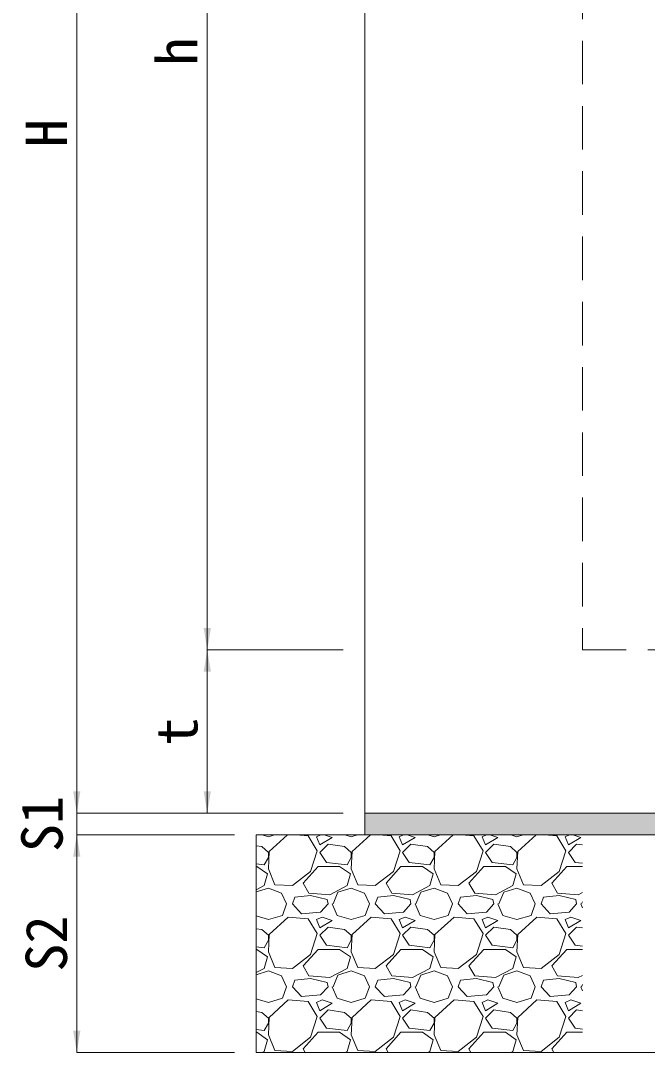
# Model space of a CAD drawing. Units: millimetres at full size; details may follow other scales. Extents: x 77366 to 106166, y -28085 to 6898.
# Drawn here: x 86299 to 86875, y -11137 to -10188 of the extents above; entities that cross this region are included whole.
import ezdxf
from ezdxf.enums import TextEntityAlignment as Align

# ---------------------------------------------------------------- set-up
doc = ezdxf.new("R2010")
doc.units = ezdxf.units.MM
doc.header["$LTSCALE"] = 50
doc.linetypes.add('USER2', pattern=[1.2, 0.8, -0.4])
doc.layers.add('モルタル', color=7, linetype='Continuous')
for name, color, linetype, lineweight in [('受枠', 3, 'USER2', 9), ('基礎', 7, 'Continuous', 5), ('寸法線', 7, 'Continuous', 13), ('本体', 2, 'Continuous', 20)]:
    doc.layers.add(name, color=color, linetype=linetype, lineweight=lineweight)
doc.styles.add('ＭＳ ゴシック', font='')
doc.styles.get('ＭＳ ゴシック').set_extended_font_data('MS Gothic')

# ---------------------------------------------------------------- blocks, each defined once
blk = doc.blocks.new('filled_arrow')
at = {"color": 0, "linetype": 'Continuous', "lineweight": -2}
blk.add_solid([(7.5, 1.25), (0, 0), (7.5, -1.25)], dxfattribs=at)

msp = doc.modelspace()

# ---------------------------------------------------------------- hatches: boundary and pattern name
at = {"layer": 'モルタル'}
msp.add_hatch(color=256, dxfattribs=at).paths.add_polyline_path([(87715.8, -10936.94), (87715.8, -10916.94), (86615.8, -10916.94), (86615.8, -10936.94)])

# ---------------------------------------------------------------- linework, layer by layer
at = {"layer": '受枠', "linetype": 'Continuous', "lineweight": 20}
msp.add_line((86515.8, -10936.94), (86515.8, -11136.94), dxfattribs=at)
at = {"layer": '基礎', "color": 3, "lineweight": 20}
for p, q in [((86515.8, -10936.94), (87815.8, -10936.94)), ((86515.8, -11136.94), (87815.8, -11136.94))]:
    msp.add_line(p, q, dxfattribs=at)
at = {"layer": '基礎'}
for p, q in [((86521.17, -10936.94), (86526.95, -10938.64)), ((86526.95, -10938.64), (86532.73, -10936.94)), ((86544.6, -10936.94), (86527.71, -10952.35)), ((86563.53, -10937.88), (86552.27, -10936.94)), ((86571.91, -10951.59), (86563.53, -10937.88)), ((86575.11, -10936.94), (86571.15, -10938.64)), ((86571.15, -10938.64), (86574.19, -10946.26)), ((86574.19, -10946.26), (86585.62, -10939.4)), ((86581.81, -10945.5), (86574.19, -10953.12)), ((86585.62, -10939.4), (86578.24, -10936.94)), ((86597.05, -10947.78), (86581.81, -10945.5)), ((86597.37, -10936.94), (86603.15, -10938.64)), ((86603.15, -10938.64), (86608.93, -10936.94)), ((86620.8, -10936.94), (86603.91, -10952.35)), ((86639.73, -10937.88), (86628.47, -10936.94)), ((86648.11, -10951.59), (86639.73, -10937.88)), ((86651.31, -10936.94), (86647.35, -10938.64)), ((86647.35, -10938.64), (86650.39, -10946.26)), ((86650.39, -10946.26), (86661.82, -10939.4)), ((86658.01, -10945.5), (86650.39, -10953.12)), ((86661.82, -10939.4), (86654.44, -10936.94)), ((86673.25, -10947.78), (86658.01, -10945.5)), ((86673.57, -10936.94), (86679.35, -10938.64)), ((86679.35, -10938.64), (86685.13, -10936.94)), ((86697, -10936.94), (86680.11, -10952.35)), ((86715.93, -10937.88), (86704.67, -10936.94)), ((86724.31, -10951.59), (86715.93, -10937.88)), ((86727.51, -10936.94), (86723.55, -10938.64)), ((86723.55, -10938.64), (86726.59, -10946.26)), ((86726.59, -10946.26), (86738.02, -10939.4)), ((86734.21, -10945.5), (86726.59, -10953.12)), ((86738.02, -10939.4), (86730.64, -10936.94)), ((86749.45, -10947.78), (86734.21, -10945.5)), ((86749.77, -10936.94), (86755.55, -10938.64)), ((86755.55, -10938.64), (86761.33, -10936.94)), ((86773.2, -10936.94), (86756.31, -10952.35)), ((86792.13, -10937.88), (86780.87, -10936.94)), ((86800.51, -10951.59), (86792.13, -10937.88)), ((86803.71, -10936.94), (86799.75, -10938.64)), ((86799.75, -10938.64), (86802.79, -10946.26)), ((86802.79, -10946.26), (86814.22, -10939.4)), ((86810.41, -10945.5), (86802.79, -10953.12)), ((86814.22, -10939.4), (86806.84, -10936.94)), ((86815.8, -10946.3), (86810.41, -10945.5)), ((86520.85, -10947.78), (86515.8, -10947.02)), ((86526.95, -10953.12), (86520.85, -10947.78)), ((86527.71, -10952.35), (86526.95, -10968.36)), ((86526.95, -10957.69), (86526.95, -10953.12)), ((86565.81, -10970.64), (86571.91, -10951.59)), ((86574.19, -10953.12), (86580.29, -10962.26)), ((86603.15, -10953.12), (86597.05, -10947.78)), ((86603.91, -10952.35), (86603.15, -10968.36)), ((86603.15, -10957.69), (86603.15, -10953.12)), ((86642.01, -10970.64), (86648.11, -10951.59)), ((86650.39, -10953.12), (86656.49, -10962.26)), ((86679.35, -10953.12), (86673.25, -10947.78)), ((86680.11, -10952.35), (86679.35, -10968.36)), ((86679.35, -10957.69), (86679.35, -10953.12)), ((86718.21, -10970.64), (86724.31, -10951.59)), ((86726.59, -10953.12), (86732.69, -10962.26)), ((86755.55, -10953.12), (86749.45, -10947.78)), ((86756.31, -10952.35), (86755.55, -10968.36)), ((86755.55, -10957.69), (86755.55, -10953.12)), ((86794.41, -10970.64), (86800.51, -10951.59)), ((86802.79, -10953.12), (86808.89, -10962.26)), ((86515.8, -10963.66), (86523.14, -10964.55)), ((86523.14, -10964.55), (86526.95, -10957.69)), ((86580.29, -10962.26), (86599.34, -10964.55)), ((86599.34, -10964.55), (86603.15, -10957.69)), ((86656.49, -10962.26), (86675.54, -10964.55)), ((86675.54, -10964.55), (86679.35, -10957.69)), ((86732.69, -10962.26), (86751.74, -10964.55)), ((86751.74, -10964.55), (86755.55, -10957.69)), ((86808.89, -10962.26), (86815.8, -10963.09)), ((86515.8, -10966.07), (86516.28, -10966.07)), ((86516.28, -10966.07), (86526.19, -10972.93)), ((86526.19, -10972.93), (86523.14, -10983.6)), ((86526.95, -10968.36), (86533.05, -10982.83)), ((86549.05, -10983.6), (86565.81, -10970.64)), ((86558.95, -10981.31), (86572.67, -10966.07)), ((86572.67, -10966.07), (86592.48, -10966.07)), ((86592.48, -10966.07), (86602.39, -10972.93)), ((86602.39, -10972.93), (86599.34, -10983.6)), ((86603.15, -10968.36), (86609.25, -10982.83)), ((86625.25, -10983.6), (86642.01, -10970.64)), ((86635.15, -10981.31), (86648.87, -10966.07)), ((86648.87, -10966.07), (86668.68, -10966.07)), ((86668.68, -10966.07), (86678.59, -10972.93)), ((86678.59, -10972.93), (86675.54, -10983.6)), ((86679.35, -10968.36), (86685.45, -10982.83)), ((86701.45, -10983.6), (86718.21, -10970.64)), ((86711.35, -10981.31), (86725.07, -10966.07)), ((86725.07, -10966.07), (86744.88, -10966.07)), ((86744.88, -10966.07), (86754.79, -10972.93)), ((86754.79, -10972.93), (86751.74, -10983.6)), ((86755.55, -10968.36), (86761.65, -10982.83)), ((86777.65, -10983.6), (86794.41, -10970.64)), ((86787.55, -10981.31), (86801.27, -10966.07)), ((86801.27, -10966.07), (86815.8, -10966.07)), ((86523.14, -10983.6), (86515.8, -10987.44)), ((86533.05, -10982.83), (86549.05, -10983.6)), ((86564.29, -10990.45), (86558.95, -10981.31)), ((86599.34, -10983.6), (86583.34, -10991.98)), ((86609.25, -10982.83), (86625.25, -10983.6)), ((86640.49, -10990.45), (86635.15, -10981.31)), ((86675.54, -10983.6), (86659.54, -10991.98)), ((86685.45, -10982.83), (86701.45, -10983.6)), ((86716.69, -10990.45), (86711.35, -10981.31)), ((86751.74, -10983.6), (86735.74, -10991.98)), ((86761.65, -10982.83), (86777.65, -10983.6)), ((86792.89, -10990.45), (86787.55, -10981.31)), ((86515.8, -10989.37), (86526.95, -10985.88)), ((86526.95, -10985.88), (86539.14, -10990.45)), ((86539.14, -10990.45), (86543.71, -11000.36)), ((86565.81, -10992.74), (86551.33, -10994.26)), ((86583.34, -10991.98), (86564.29, -10990.45)), ((86581.05, -10996.55), (86565.81, -10992.74)), ((86586.39, -11000.36), (86590.96, -10989.69)), ((86590.96, -10989.69), (86603.15, -10985.88)), ((86603.15, -10985.88), (86615.34, -10990.45)), ((86615.34, -10990.45), (86619.91, -11000.36)), ((86642.01, -10992.74), (86627.53, -10994.26)), ((86659.54, -10991.98), (86640.49, -10990.45)), ((86657.25, -10996.55), (86642.01, -10992.74)), ((86662.59, -11000.36), (86667.16, -10989.69)), ((86667.16, -10989.69), (86679.35, -10985.88)), ((86679.35, -10985.88), (86691.54, -10990.45)), ((86691.54, -10990.45), (86696.11, -11000.36)), ((86718.21, -10992.74), (86703.73, -10994.26)), ((86735.74, -10991.98), (86716.69, -10990.45)), ((86733.45, -10996.55), (86718.21, -10992.74)), ((86738.79, -11000.36), (86743.36, -10989.69)), ((86743.36, -10989.69), (86755.55, -10985.88)), ((86755.55, -10985.88), (86767.74, -10990.45)), ((86767.74, -10990.45), (86772.31, -11000.36)), ((86794.41, -10992.74), (86779.93, -10994.26)), ((86811.94, -10991.98), (86792.89, -10990.45)), ((86809.65, -10996.55), (86794.41, -10992.74)), ((86815.8, -10989.96), (86811.94, -10991.98)), ((86539.9, -11011.03), (86543.71, -11000.36)), ((86549.05, -11000.36), (86551.33, -10994.26)), ((86557.43, -11009.5), (86549.05, -11000.36)), ((86581.81, -11000.36), (86574.96, -11007.98)), ((86581.81, -11000.36), (86581.05, -10996.55)), ((86585.62, -11000.36), (86590.2, -11011.03)), ((86616.1, -11011.03), (86619.91, -11000.36)), ((86625.25, -11000.36), (86627.53, -10994.26)), ((86633.63, -11009.5), (86625.25, -11000.36)), ((86658.01, -11000.36), (86651.16, -11007.98)), ((86658.01, -11000.36), (86657.25, -10996.55)), ((86661.82, -11000.36), (86666.4, -11011.03)), ((86692.3, -11011.03), (86696.11, -11000.36)), ((86701.45, -11000.36), (86703.73, -10994.26)), ((86709.83, -11009.5), (86701.45, -11000.36)), ((86734.21, -11000.36), (86727.36, -11007.98)), ((86734.21, -11000.36), (86733.45, -10996.55)), ((86738.02, -11000.36), (86742.6, -11011.03)), ((86768.5, -11011.03), (86772.31, -11000.36)), ((86777.65, -11000.36), (86779.93, -10994.26)), ((86786.03, -11009.5), (86777.65, -11000.36)), ((86810.41, -11000.36), (86803.56, -11007.98)), ((86810.41, -11000.36), (86809.65, -10996.55)), ((86814.22, -11000.36), (86815.8, -11004.03)), ((86814.99, -11000.36), (86815.8, -10998.47)), ((86515.8, -11011.56), (86526.95, -11014.84)), ((86526.95, -11014.84), (86539.9, -11011.03)), ((86574.96, -11007.98), (86557.43, -11009.5)), ((86590.2, -11011.03), (86603.15, -11014.84)), ((86603.15, -11014.84), (86616.1, -11011.03)), ((86651.16, -11007.98), (86633.63, -11009.5)), ((86666.4, -11011.03), (86679.35, -11014.84)), ((86679.35, -11014.84), (86692.3, -11011.03)), ((86727.36, -11007.98), (86709.83, -11009.5)), ((86742.6, -11011.03), (86755.55, -11014.84)), ((86755.55, -11014.84), (86768.5, -11011.03)), ((86803.56, -11007.98), (86786.03, -11009.5)), ((86545.24, -11012.55), (86527.71, -11028.55)), ((86563.53, -11014.08), (86545.24, -11012.55)), ((86571.91, -11027.79), (86563.53, -11014.08)), ((86576.48, -11012.55), (86571.15, -11014.84)), ((86571.15, -11014.84), (86574.19, -11022.46)), ((86574.19, -11022.46), (86585.62, -11015.6)), ((86585.62, -11015.6), (86576.48, -11012.55)), ((86621.44, -11012.55), (86603.91, -11028.55)), ((86639.73, -11014.08), (86621.44, -11012.55)), ((86648.11, -11027.79), (86639.73, -11014.08)), ((86652.68, -11012.55), (86647.35, -11014.84)), ((86647.35, -11014.84), (86650.39, -11022.46)), ((86650.39, -11022.46), (86661.82, -11015.6)), ((86661.82, -11015.6), (86652.68, -11012.55)), ((86697.64, -11012.55), (86680.11, -11028.55)), ((86715.93, -11014.08), (86697.64, -11012.55)), ((86724.31, -11027.79), (86715.93, -11014.08)), ((86728.88, -11012.55), (86723.55, -11014.84)), ((86723.55, -11014.84), (86726.59, -11022.46)), ((86726.59, -11022.46), (86738.02, -11015.6)), ((86738.02, -11015.6), (86728.88, -11012.55)), ((86773.84, -11012.55), (86756.31, -11028.55)), ((86792.13, -11014.08), (86773.84, -11012.55)), ((86800.51, -11027.79), (86792.13, -11014.08)), ((86805.08, -11012.55), (86799.75, -11014.84)), ((86799.75, -11014.84), (86802.79, -11022.46)), ((86802.79, -11022.46), (86814.22, -11015.6)), ((86814.22, -11015.6), (86805.08, -11012.55)), ((86520.85, -11023.98), (86515.8, -11023.22)), ((86526.95, -11029.32), (86520.85, -11023.98)), ((86527.71, -11028.55), (86526.95, -11044.56)), ((86526.95, -11033.89), (86526.95, -11029.32)), ((86565.81, -11046.84), (86571.91, -11027.79)), ((86581.81, -11021.7), (86574.19, -11029.32)), ((86574.19, -11029.32), (86580.29, -11038.46)), ((86597.05, -11023.98), (86581.81, -11021.7)), ((86603.15, -11029.32), (86597.05, -11023.98)), ((86603.91, -11028.55), (86603.15, -11044.56)), ((86603.15, -11033.89), (86603.15, -11029.32)), ((86642.01, -11046.84), (86648.11, -11027.79)), ((86658.01, -11021.7), (86650.39, -11029.32)), ((86650.39, -11029.32), (86656.49, -11038.46)), ((86673.25, -11023.98), (86658.01, -11021.7)), ((86679.35, -11029.32), (86673.25, -11023.98)), ((86680.11, -11028.55), (86679.35, -11044.56)), ((86679.35, -11033.89), (86679.35, -11029.32)), ((86718.21, -11046.84), (86724.31, -11027.79)), ((86734.21, -11021.7), (86726.59, -11029.32)), ((86726.59, -11029.32), (86732.69, -11038.46)), ((86749.45, -11023.98), (86734.21, -11021.7)), ((86755.55, -11029.32), (86749.45, -11023.98)), ((86756.31, -11028.55), (86755.55, -11044.56)), ((86755.55, -11033.89), (86755.55, -11029.32)), ((86794.41, -11046.84), (86800.51, -11027.79)), ((86810.41, -11021.7), (86802.79, -11029.32)), ((86802.79, -11029.32), (86808.89, -11038.46)), ((86815.8, -11022.5), (86810.41, -11021.7)), ((86515.8, -11039.86), (86523.14, -11040.75)), ((86523.14, -11040.75), (86526.95, -11033.89)), ((86580.29, -11038.46), (86599.34, -11040.75)), ((86599.34, -11040.75), (86603.15, -11033.89)), ((86656.49, -11038.46), (86675.54, -11040.75)), ((86675.54, -11040.75), (86679.35, -11033.89)), ((86732.69, -11038.46), (86751.74, -11040.75)), ((86751.74, -11040.75), (86755.55, -11033.89)), ((86808.89, -11038.46), (86815.8, -11039.29)), ((86515.8, -11042.27), (86516.28, -11042.27)), ((86516.28, -11042.27), (86526.19, -11049.13)), ((86526.19, -11049.13), (86523.14, -11059.8)), ((86526.95, -11044.56), (86533.05, -11059.03)), ((86549.05, -11059.8), (86565.81, -11046.84)), ((86558.95, -11057.51), (86572.67, -11042.27)), ((86572.67, -11042.27), (86592.48, -11042.27)), ((86592.48, -11042.27), (86602.39, -11049.13)), ((86602.39, -11049.13), (86599.34, -11059.8)), ((86603.15, -11044.56), (86609.25, -11059.03)), ((86625.25, -11059.8), (86642.01, -11046.84)), ((86635.15, -11057.51), (86648.87, -11042.27)), ((86648.87, -11042.27), (86668.68, -11042.27)), ((86668.68, -11042.27), (86678.59, -11049.13)), ((86678.59, -11049.13), (86675.54, -11059.8)), ((86679.35, -11044.56), (86685.45, -11059.03)), ((86701.45, -11059.8), (86718.21, -11046.84)), ((86711.35, -11057.51), (86725.07, -11042.27)), ((86725.07, -11042.27), (86744.88, -11042.27)), ((86744.88, -11042.27), (86754.79, -11049.13)), ((86754.79, -11049.13), (86751.74, -11059.8)), ((86755.55, -11044.56), (86761.65, -11059.03)), ((86777.65, -11059.8), (86794.41, -11046.84)), ((86787.55, -11057.51), (86801.27, -11042.27)), ((86801.27, -11042.27), (86815.8, -11042.27)), ((86533.05, -11059.03), (86549.05, -11059.8)), ((86564.29, -11066.65), (86558.95, -11057.51)), ((86609.25, -11059.03), (86625.25, -11059.8)), ((86640.49, -11066.65), (86635.15, -11057.51)), ((86685.45, -11059.03), (86701.45, -11059.8)), ((86716.69, -11066.65), (86711.35, -11057.51)), ((86761.65, -11059.03), (86777.65, -11059.8)), ((86792.89, -11066.65), (86787.55, -11057.51)), ((86523.14, -11059.8), (86515.8, -11063.64)), ((86515.8, -11065.57), (86526.95, -11062.08)), ((86526.95, -11062.08), (86539.14, -11066.65)), ((86539.14, -11066.65), (86543.71, -11076.56)), ((86565.81, -11068.94), (86551.33, -11070.46)), ((86583.34, -11068.18), (86564.29, -11066.65)), ((86581.05, -11072.75), (86565.81, -11068.94)), ((86599.34, -11059.8), (86583.34, -11068.18)), ((86586.39, -11076.56), (86590.96, -11065.89)), ((86590.96, -11065.89), (86603.15, -11062.08)), ((86603.15, -11062.08), (86615.34, -11066.65)), ((86615.34, -11066.65), (86619.91, -11076.56)), ((86642.01, -11068.94), (86627.53, -11070.46)), ((86659.54, -11068.18), (86640.49, -11066.65)), ((86657.25, -11072.75), (86642.01, -11068.94)), ((86675.54, -11059.8), (86659.54, -11068.18)), ((86662.59, -11076.56), (86667.16, -11065.89)), ((86667.16, -11065.89), (86679.35, -11062.08)), ((86679.35, -11062.08), (86691.54, -11066.65)), ((86691.54, -11066.65), (86696.11, -11076.56)), ((86718.21, -11068.94), (86703.73, -11070.46)), ((86735.74, -11068.18), (86716.69, -11066.65)), ((86733.45, -11072.75), (86718.21, -11068.94)), ((86751.74, -11059.8), (86735.74, -11068.18)), ((86738.79, -11076.56), (86743.36, -11065.89)), ((86743.36, -11065.89), (86755.55, -11062.08)), ((86755.55, -11062.08), (86767.74, -11066.65)), ((86767.74, -11066.65), (86772.31, -11076.56)), ((86794.41, -11068.94), (86779.93, -11070.46)), ((86811.94, -11068.18), (86792.89, -11066.65)), ((86809.65, -11072.75), (86794.41, -11068.94)), ((86815.8, -11066.16), (86811.94, -11068.18)), ((86539.9, -11087.23), (86543.71, -11076.56)), ((86549.05, -11076.56), (86551.33, -11070.46)), ((86557.43, -11085.7), (86549.05, -11076.56)), ((86581.81, -11076.56), (86574.96, -11084.18)), ((86581.81, -11076.56), (86581.05, -11072.75)), ((86585.62, -11076.56), (86590.2, -11087.23)), ((86616.1, -11087.23), (86619.91, -11076.56)), ((86625.25, -11076.56), (86627.53, -11070.46)), ((86633.63, -11085.7), (86625.25, -11076.56)), ((86658.01, -11076.56), (86651.16, -11084.18)), ((86658.01, -11076.56), (86657.25, -11072.75)), ((86661.82, -11076.56), (86666.4, -11087.23)), ((86692.3, -11087.23), (86696.11, -11076.56)), ((86701.45, -11076.56), (86703.73, -11070.46)), ((86709.83, -11085.7), (86701.45, -11076.56)), ((86734.21, -11076.56), (86727.36, -11084.18)), ((86734.21, -11076.56), (86733.45, -11072.75)), ((86738.02, -11076.56), (86742.6, -11087.23)), ((86768.5, -11087.23), (86772.31, -11076.56)), ((86777.65, -11076.56), (86779.93, -11070.46)), ((86786.03, -11085.7), (86777.65, -11076.56)), ((86810.41, -11076.56), (86803.56, -11084.18)), ((86810.41, -11076.56), (86809.65, -11072.75)), ((86814.22, -11076.56), (86815.8, -11080.23)), ((86814.99, -11076.56), (86815.8, -11074.67)), ((86515.8, -11087.76), (86526.95, -11091.04)), ((86526.95, -11091.04), (86539.9, -11087.23)), ((86574.96, -11084.18), (86557.43, -11085.7)), ((86590.2, -11087.23), (86603.15, -11091.04)), ((86603.15, -11091.04), (86616.1, -11087.23)), ((86651.16, -11084.18), (86633.63, -11085.7)), ((86666.4, -11087.23), (86679.35, -11091.04)), ((86679.35, -11091.04), (86692.3, -11087.23)), ((86727.36, -11084.18), (86709.83, -11085.7)), ((86742.6, -11087.23), (86755.55, -11091.04)), ((86755.55, -11091.04), (86768.5, -11087.23)), ((86803.56, -11084.18), (86786.03, -11085.7)), ((86545.24, -11088.75), (86527.71, -11104.75)), ((86563.53, -11090.28), (86545.24, -11088.75)), ((86571.91, -11103.99), (86563.53, -11090.28)), ((86576.48, -11088.75), (86571.15, -11091.04)), ((86571.15, -11091.04), (86574.19, -11098.66)), ((86574.19, -11098.66), (86585.62, -11091.8)), ((86585.62, -11091.8), (86576.48, -11088.75)), ((86621.44, -11088.75), (86603.91, -11104.75)), ((86639.73, -11090.28), (86621.44, -11088.75)), ((86648.11, -11103.99), (86639.73, -11090.28)), ((86652.68, -11088.75), (86647.35, -11091.04)), ((86647.35, -11091.04), (86650.39, -11098.66)), ((86650.39, -11098.66), (86661.82, -11091.8)), ((86661.82, -11091.8), (86652.68, -11088.75)), ((86697.64, -11088.75), (86680.11, -11104.75)), ((86715.93, -11090.28), (86697.64, -11088.75)), ((86724.31, -11103.99), (86715.93, -11090.28)), ((86728.88, -11088.75), (86723.55, -11091.04)), ((86723.55, -11091.04), (86726.59, -11098.66)), ((86726.59, -11098.66), (86738.02, -11091.8)), ((86738.02, -11091.8), (86728.88, -11088.75)), ((86773.84, -11088.75), (86756.31, -11104.75)), ((86792.13, -11090.28), (86773.84, -11088.75)), ((86800.51, -11103.99), (86792.13, -11090.28)), ((86805.08, -11088.75), (86799.75, -11091.04)), ((86799.75, -11091.04), (86802.79, -11098.66)), ((86802.79, -11098.66), (86814.22, -11091.8)), ((86814.22, -11091.8), (86805.08, -11088.75)), ((86520.85, -11100.18), (86515.8, -11099.42)), ((86526.95, -11105.52), (86520.85, -11100.18)), ((86527.71, -11104.75), (86526.95, -11120.76)), ((86526.95, -11110.09), (86526.95, -11105.52)), ((86565.81, -11123.04), (86571.91, -11103.99)), ((86581.81, -11097.9), (86574.19, -11105.52)), ((86574.19, -11105.52), (86580.29, -11114.66)), ((86597.05, -11100.18), (86581.81, -11097.9)), ((86603.15, -11105.52), (86597.05, -11100.18)), ((86603.91, -11104.75), (86603.15, -11120.76)), ((86603.15, -11110.09), (86603.15, -11105.52)), ((86642.01, -11123.04), (86648.11, -11103.99)), ((86658.01, -11097.9), (86650.39, -11105.52)), ((86650.39, -11105.52), (86656.49, -11114.66)), ((86673.25, -11100.18), (86658.01, -11097.9)), ((86679.35, -11105.52), (86673.25, -11100.18)), ((86680.11, -11104.75), (86679.35, -11120.76)), ((86679.35, -11110.09), (86679.35, -11105.52)), ((86718.21, -11123.04), (86724.31, -11103.99)), ((86734.21, -11097.9), (86726.59, -11105.52)), ((86726.59, -11105.52), (86732.69, -11114.66)), ((86749.45, -11100.18), (86734.21, -11097.9)), ((86755.55, -11105.52), (86749.45, -11100.18)), ((86756.31, -11104.75), (86755.55, -11120.76)), ((86755.55, -11110.09), (86755.55, -11105.52)), ((86794.41, -11123.04), (86800.51, -11103.99)), ((86810.41, -11097.9), (86802.79, -11105.52)), ((86802.79, -11105.52), (86808.89, -11114.66)), ((86815.8, -11098.7), (86810.41, -11097.9)), ((86515.8, -11116.06), (86523.14, -11116.95)), ((86523.14, -11116.95), (86526.95, -11110.09)), ((86580.29, -11114.66), (86599.34, -11116.95)), ((86599.34, -11116.95), (86603.15, -11110.09)), ((86656.49, -11114.66), (86675.54, -11116.95)), ((86675.54, -11116.95), (86679.35, -11110.09)), ((86732.69, -11114.66), (86751.74, -11116.95)), ((86751.74, -11116.95), (86755.55, -11110.09)), ((86808.89, -11114.66), (86815.8, -11115.49)), ((86515.8, -11118.47), (86516.28, -11118.47)), ((86516.28, -11118.47), (86526.19, -11125.33)), ((86526.19, -11125.33), (86523.14, -11136)), ((86526.95, -11120.76), (86533.05, -11135.23)), ((86549.05, -11136), (86565.81, -11123.04)), ((86558.95, -11133.71), (86572.67, -11118.47)), ((86572.67, -11118.47), (86592.48, -11118.47)), ((86592.48, -11118.47), (86602.39, -11125.33)), ((86602.39, -11125.33), (86599.34, -11136)), ((86603.15, -11120.76), (86609.25, -11135.23)), ((86625.25, -11136), (86642.01, -11123.04)), ((86635.15, -11133.71), (86648.87, -11118.47)), ((86648.87, -11118.47), (86668.68, -11118.47)), ((86668.68, -11118.47), (86678.59, -11125.33)), ((86678.59, -11125.33), (86675.54, -11136)), ((86679.35, -11120.76), (86685.45, -11135.23)), ((86701.45, -11136), (86718.21, -11123.04)), ((86711.35, -11133.71), (86725.07, -11118.47)), ((86725.07, -11118.47), (86744.88, -11118.47)), ((86744.88, -11118.47), (86754.79, -11125.33)), ((86754.79, -11125.33), (86751.74, -11136)), ((86755.55, -11120.76), (86761.65, -11135.23)), ((86777.65, -11136), (86794.41, -11123.04)), ((86787.55, -11133.71), (86801.27, -11118.47)), ((86801.27, -11118.47), (86815.8, -11118.47)), ((86533.05, -11135.23), (86549.05, -11136)), ((86560.84, -11136.94), (86558.95, -11133.71)), ((86609.25, -11135.23), (86625.25, -11136)), ((86637.04, -11136.94), (86635.15, -11133.71)), ((86685.45, -11135.23), (86701.45, -11136)), ((86713.24, -11136.94), (86711.35, -11133.71)), ((86761.65, -11135.23), (86777.65, -11136)), ((86789.44, -11136.94), (86787.55, -11133.71)), ((86523.14, -11136), (86521.34, -11136.94)), ((86599.34, -11136), (86597.54, -11136.94)), ((86675.54, -11136), (86673.74, -11136.94)), ((86751.74, -11136), (86749.94, -11136.94))]:
    msp.add_line(p, q, dxfattribs=at)
at = {"layer": '寸法線'}
for p, q in [((86350.8, -10916.94), (86350.8, -9666.94)), ((86470.8, -9666.94), (86470.8, -10766.94)), ((86595.8, -10766.94), (86470.8, -10766.94)), ((86470.8, -10766.94), (86470.8, -10916.94)), ((86595.8, -10766.94), (86470.8, -10766.94)), ((86350.8, -10876.94), (86350.8, -10976.94)), ((86595.8, -10916.94), (86350.8, -10916.94)), ((86595.8, -10916.94), (86350.8, -10916.94)), ((86595.8, -10916.94), (86470.8, -10916.94)), ((86495.8, -10936.94), (86350.8, -10936.94)), ((86350.8, -10936.94), (86350.8, -11136.94)), ((86495.8, -10936.94), (86350.8, -10936.94)), ((86495.8, -11136.94), (86350.8, -11136.94))]:
    msp.add_line(p, q, dxfattribs=at)
at = {"layer": '本体'}
for p, q in [((86615.8, -9672.94), (86615.8, -10916.94)), ((86615.8, -10916.94), (87715.8, -10916.94)), ((86615.8, -10916.94), (86615.8, -10936.94)), ((86665.8, -10936.94), (87665.8, -10936.94))]:
    msp.add_line(p, q, dxfattribs=at)
at = {"layer": '本体', "linetype": 'USER2', "lineweight": 9}
for p, q in [((86815.8, -9666.94), (86815.8, -10766.94)), ((86815.8, -10766.94), (87515.8, -10766.94))]:
    msp.add_line(p, q, dxfattribs=at)

# ---------------------------------------------------------------- block references
at = {"layer": '寸法線', "xscale": 2.67, "yscale": 2.67}
for p, rotation in [((86470.8, -10766.94), 90), ((86470.8, -10766.94), 270), ((86350.8, -10916.94), 90), ((86350.8, -10916.94), 90), ((86470.8, -10916.94), 90), ((86350.8, -10936.94), 270), ((86350.8, -10936.94), 270), ((86350.8, -11136.94), 90)]:
    msp.add_blockref('filled_arrow', p, dxfattribs=dict(at, rotation=rotation))

# ---------------------------------------------------------------- texts
at = {"layer": '寸法線', "style": 'ＭＳ ゴシック'}
for s, p in [('h', (86442.8, -10216.94)), ('H', (86322.8, -10291.94)), ('t', (86442.8, -10841.94)), ('S1', (86318.8, -10926.94)), ('S2', (86322.8, -11036.94))]:
    msp.add_text(s, height=37.98, rotation=90, dxfattribs=at).set_placement(p, align=Align.MIDDLE_CENTER)

doc.saveas('drawing.dxf')
